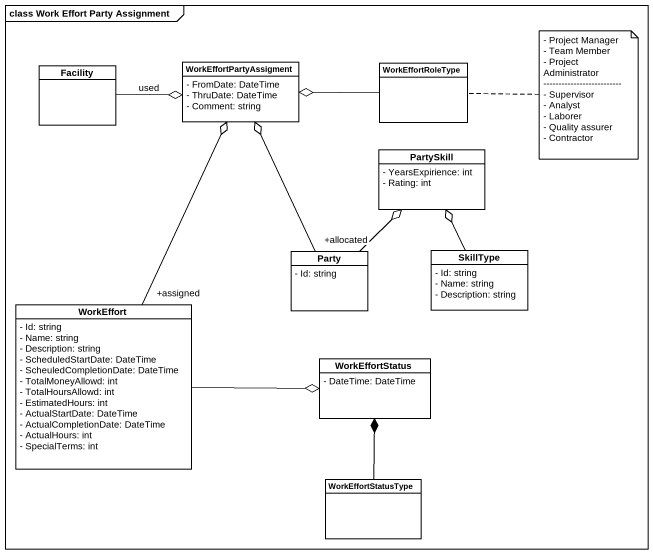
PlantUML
@startuml
mainframe class Work Effort Party Assignment
hide circle
hide empty members
skinparam classAttributeIconSize 0
class Facility
class WorkEffortPartyAssigment {
  - FromDate: DateTime
  - ThruDate: DateTime
  - Comment: string
}
class WorkEffortRoleType
class PartySkill {
  - YearsExpirience: int
  - Rating: int
}
class Party {
  - Id: string
}
class SkillType {
  - Id: string
  - Name: string
  - Description: string
}
class WorkEffort {
  - Id: string
  - Name: string
  - Description: string
  - ScheduledStartDate: DateTime
  - ScheuledCompletionDate: DateTime
  - TotalMoneyAllowd: int
  - TotalHoursAllowd: int
  - EstimatedHours: int
  - ActualStartDate: DateTime
  - ActualCompletionDate: DateTime
  - ActualHours: int
  - SpecialTerms: int
}
class WorkEffortStatus {
  - DateTime: DateTime
}
class WorkEffortStatusType
Facility -right-o WorkEffortPartyAssigment : used
WorkEffortRoleType -left-o WorkEffortPartyAssigment
Party "+allocated" -up-o WorkEffortPartyAssigment
Party -up-o PartySkill
SkillType -up-o PartySkill
WorkEffort "+assigned" -up-o WorkEffortPartyAssigment
WorkEffort -right-o WorkEffortStatus
WorkEffortStatusType -up-* WorkEffortStatus
note right of WorkEffortRoleType
  - Project Manager
  - Team Member
  - Project Administrator
  ~--~--~--~--~--~--~--~--~--~--~--~--~--
  - Supervisor
  - Analyst
  - Laborer
  - Quality assurer
  - Contractor
end note
@enduml
